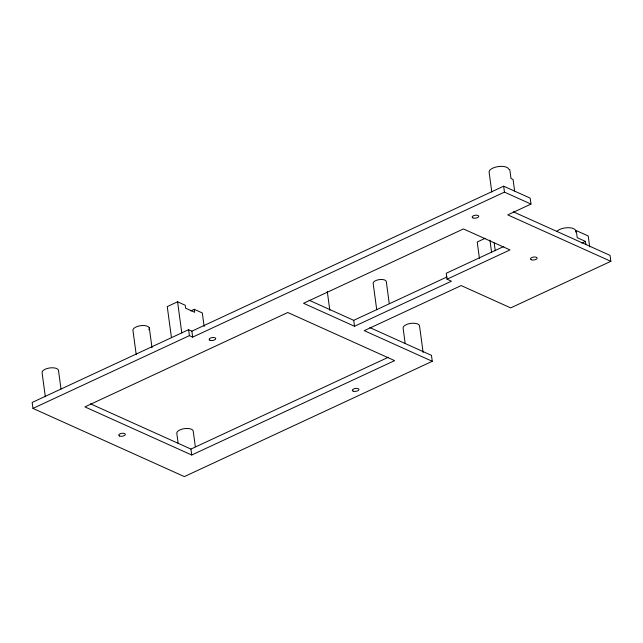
<?xml version="1.0" encoding="UTF-8"?>
<svg xmlns="http://www.w3.org/2000/svg" width="643" height="643" viewBox="0 0 643 643"><rect width="100%" height="100%" fill="white"/><g stroke="black" fill="none" stroke-linecap="round" stroke-linejoin="round"><path stroke-width="0.96" d="M190.834 310.923L194.274 309.323L194.668 312.281L185.618 308.206L185.216 305.24L177.581 301.8L167.252 306.607L171.456 337.663M513.331 211.812L610.046 255.375L610.85 261.323L507.753 214.883L530.981 204.072L530.178 198.124L503.654 186.181L191.879 331.169L188.6 329.69L32.15 402.454L32.954 408.401L184.348 476.6L432.265 361.302L431.461 355.354L369.805 327.584M32.954 408.401L189.404 335.638L192.683 337.117L504.458 192.128L530.981 204.072M485.071 238.352L477.219 242.001L479.429 258.341M503.799 246.486L446.218 273.267L447.022 279.215L451.442 281.192L354.518 326.266L303.536 303.287L463.442 228.948L510.003 249.918L447.022 279.215M309.106 300.241L353.722 320.335L447.022 276.94M581.867 243.078L585.468 241.406L585.869 244.356M90.478 403.82L190.931 449.071L388.364 357.251M191.735 455.019L394.625 360.635L287.775 312.506L84.892 406.89L191.735 455.019L190.931 449.071M610.85 261.323L510.703 307.893L461.184 285.58L364.26 330.655L432.265 361.302M585.468 241.406L577.229 237.693L576.265 230.588L588.216 235.973L589.695 246.896M194.274 309.323L202.312 312.94L204.144 326.531M514.617 190.995L513.058 179.461L511 178.537L509.795 169.656L508.766 169.189A9.983 4.388 -7.7 0 0 497.489 166.698A9.983 4.388 -7.7 0 0 489.17 172.637L491.791 192.024M503.654 186.181L504.458 192.128M494.21 243.054L495.247 250.706M489.95 240.169L491.638 252.659M423.118 352.428L419.485 325.575A8.319 3.657 -7.7 0 0 410.089 323.501A8.319 3.657 -7.7 0 0 403.153 328.452L405.17 343.37M389.28 303.641L386.266 281.353A6.655 2.926 -7.7 0 0 378.743 279.697A6.655 2.926 -7.7 0 0 373.197 283.651L376.742 309.813M353.722 320.335L354.518 326.266M327.287 291.512L329.835 310.408M191.879 331.169L192.683 337.117M188.6 329.69L189.404 335.638M177.581 301.8L181.776 332.865M195.335 446.732L193.181 430.818A8.319 3.657 -7.7 0 0 183.785 428.744A8.319 3.657 -7.7 0 0 176.857 433.695L178.199 443.638M149.321 327.866L152.005 347.759M136.22 354.614L132.988 330.743A8.319 3.657 -7.7 0 1 142.071 325.543A8.319 3.657 -7.7 0 1 148.838 329.811M61.005 389.023L58.449 370.127A8.319 3.657 -7.7 0 0 49.053 368.053A8.319 3.657 -7.7 0 0 42.125 373.004L45.348 396.868M556.605 231.625A9.983 4.388 -7.7 0 1 568.637 227.694A9.983 4.388 -7.7 0 1 575.541 232.067M531.214 259.708A3.328 1.463 -7.7 0 0 536.873 258.711A3.328 1.463 -7.7 0 0 533.304 257.096A3.328 1.463 -7.7 0 0 531.214 259.708M353.087 391.097A3.328 1.463 -7.7 0 0 358.746 390.1A3.328 1.463 -7.7 0 0 355.169 388.493A3.328 1.463 -7.7 0 0 353.087 391.097M472.886 217.889A3.328 1.463 -7.7 0 0 478.545 216.892A3.328 1.463 -7.7 0 0 474.976 215.284A3.328 1.463 -7.7 0 0 472.886 217.889M209.859 340.211A3.328 1.463 -7.7 0 0 215.518 339.215A3.328 1.463 -7.7 0 0 211.949 337.607A3.328 1.463 -7.7 0 0 209.859 340.211M119.445 435.978A3.328 1.463 -7.7 0 0 125.104 434.981A3.328 1.463 -7.7 0 0 121.535 433.374A3.328 1.463 -7.7 0 0 119.445 435.978"/></g></svg>
